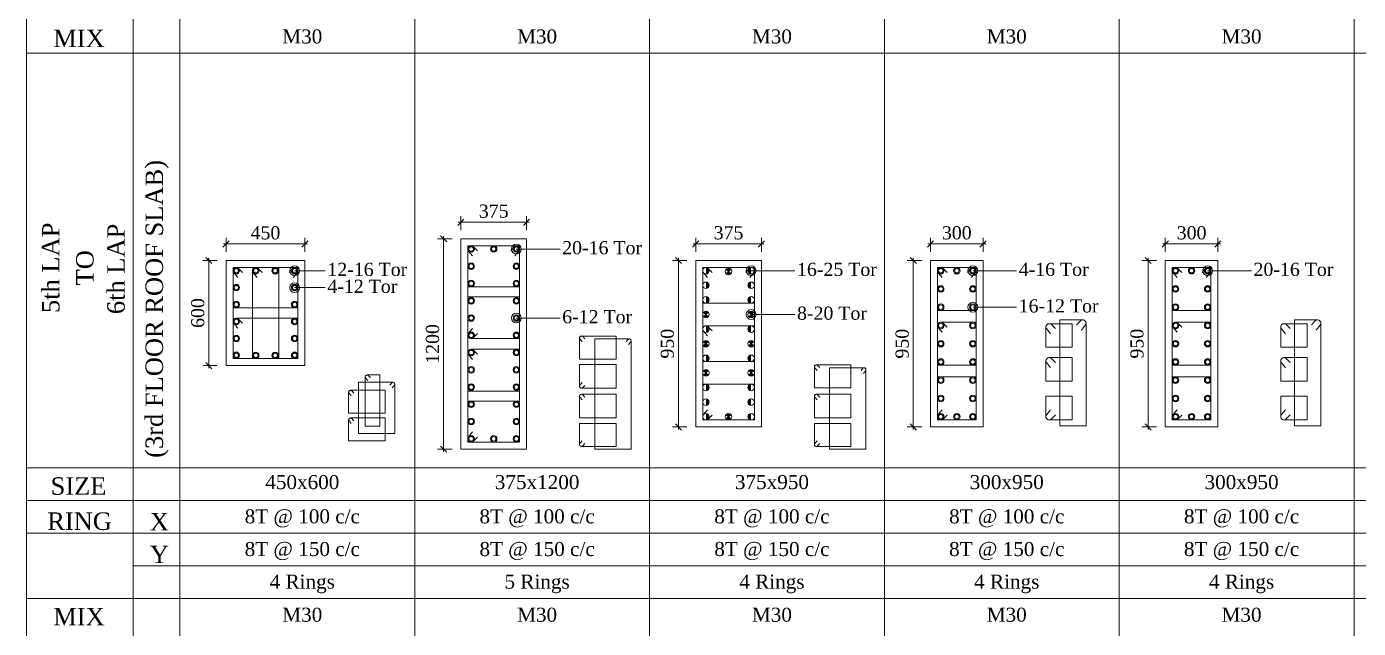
# Model space of a CAD drawing. Header units: metres. Extents: x 95882 to 260884, y 3603 to 81317.
# Drawn here: x 177085 to 184688, y 25923 to 29357 of the extents above; entities that cross this region are included whole.
import ezdxf
from ezdxf.enums import TextEntityAlignment as Align

# ---------------------------------------------------------------- set-up
doc = ezdxf.new("R2010")
doc.units = ezdxf.units.M
doc.header["$LTSCALE"] = 0.05
doc.header["$MEASUREMENT"] = 0
doc.header["$PDMODE"] = 34
doc.header["$PDSIZE"] = -2.5
doc.layers.get('0').update_dxf_attribs({"linetype": 'CONTINUOUS', "lineweight": 0})
doc.layers.get('DEFPOINTS').update_dxf_attribs({"linetype": 'CONTINUOUS'})
for name, color, linetype, lineweight in [('S-DIM-R', 7, 'CONTINUOUS', 9), ('S-SECTION', 5, 'CONTINUOUS', 5), ('S-SECTION MARK', 124, 'CONTINUOUS', 0), ('S-SHEET', 251, 'CONTINUOUS', 0), ('S-STEEL COL_DIA', 1, 'CONTINUOUS', 9), ('S-STEEL RING', 1, 'CONTINUOUS', 9), ('S-TEXT', 7, 'CONTINUOUS', 0), ('S-TEXT COL SIZE', 7, 'CONTINUOUS', 15), ('S-TEXT MIX', 1, 'CONTINUOUS', 15), ('S-TEXT RINGS', 7, 'CONTINUOUS', 15)]:
    doc.layers.add(name, color=color, linetype=linetype, lineweight=lineweight)
doc.styles.add('AAPL-ADRESS tahoma', font='tahoma.ttf')
doc.styles.add('S-ROMANS', font='times.ttf')
doc.styles.get("Standard").update_dxf_attribs({"font": 'times.ttf'})
doc.styles.add('TEXT', font='times.ttf')
doc.dimstyles.new('75mm', dxfattribs={"dimscale": 140, "dimtxt": 1, "dimasz": 0.35, "dimexe": 0.5, "dimexo": 1, "dimgap": 0.01, "dimtad": 0, "dimdec": 0, "dimzin": 12, "dimdsep": 46, "dimtxsty": 'AAPL-ADRESS tahoma', "dimblk": 'OBLIQUE', "dimcen": 0.35, "dimdle": 0.01, "dimse1": 1, "dimse2": 1, "dimclrd": 256, "dimclre": 256, "dimclrt": 256, "dimadec": 0, "dimazin": 3, "dimtfac": 1, "dimtdec": 0, "dimtmove": 1, "dimatfit": 3, "dimldrblk": 'DOTSMALL', "dimfxl": 1, "dimtolj": 1, "dimtzin": 0, "dimarcsym": 1})
doc.dimstyles.new('S_DIM', dxfattribs={"dimtxt": 75, "dimasz": 35, "dimexe": 35, "dimexo": 50, "dimgap": 25, "dimtad": 1, "dimdec": 0, "dimzin": 0, "dimdsep": 46, "dimtxsty": 'Standard', "dimblk": 'OBLIQUE', "dimcen": 0.09, "dimdle": 15, "dimclrd": 256, "dimclre": 256, "dimclrt": 256, "dimadec": 0, "dimazin": 0, "dimtfac": 1, "dimtdec": 0, "dimtofl": 0, "dimtmove": 0, "dimatfit": 3, "dimfxl": 1, "dimtolj": 1, "dimtzin": 0, "dimlwd": -1, "dimlwe": -1, "dimarcsym": 0})

# ---------------------------------------------------------------- blocks, each defined once
blk = doc.blocks.new('_Oblique')
at = {"color": 0, "linetype": 'ByBlock', "lineweight": -2}
blk.add_line((-0.5, -0.5), (0.5, 0.5), dxfattribs=at)
blk = doc.blocks.new('*D560')
at = {"layer": 'DEFPOINTS', "color": 0, "transparency": 16777216}
for p in [(178223, 28116.7), (178223, 28022.5, 0), (178673, 28022.5, 0)]:
    blk.add_point(p, dxfattribs=at)
at = {"layer": 'S-DIM-R', "transparency": 16777216}
for p, q in [((178223, 28072.5), (178223, 28151.7)), ((178673, 28072.5), (178673, 28151.7)), ((178688, 28116.7), (178208, 28116.7))]:
    blk.add_line(p, q, dxfattribs=at)
at = {"layer": 'S-DIM-R', "transparency": 16777216, "xscale": 35, "yscale": 35, "zscale": 35, "rotation": 180}
blk.add_blockref('_Oblique', (178223, 28116.7), dxfattribs=at)
at = {"layer": 'S-DIM-R', "transparency": 16777216, "xscale": 35, "yscale": 35, "zscale": 35}
blk.add_blockref('_Oblique', (178673, 28116.7), dxfattribs=at)
at = {"layer": 'S-DIM-R', "transparency": 16777216, "insert": (178448, 28179.8), "char_height": 75, "attachment_point": 5}
blk.add_mtext('\\A1;450', dxfattribs=at)
blk = doc.blocks.new('*U5')
at = {"layer": 'S-STEEL COL_DIA'}
h = blk.add_hatch(color=256, dxfattribs=at)
h.dxf.hatch_style = 1
h.paths.add_polyline_path([(-18.5, 0, 1), (18.5, 0, 1)])
h.paths.add_polyline_path([(13, 0, -1), (-13, 0, -1)], flags=16)
at = {"layer": 'S-STEEL COL_DIA', "lineweight": 5}
for radius in [18.5, 13]:
    blk.add_circle((0, 0), radius, dxfattribs=at)
blk = doc.blocks.new('*U7')
at = {"layer": 'S-STEEL COL_DIA', "lineweight": 5}
for radius in [18.5, 13, 13]:
    blk.add_circle((0, 0), radius, dxfattribs=at)
blk = doc.blocks.new('*D561')
at = {"layer": 'DEFPOINTS', "color": 0, "transparency": 16777216}
for p in [(178223, 28022.5, -0.1), (178124.8, 27422.5), (178223, 27422.5, -0.1)]:
    blk.add_point(p, dxfattribs=at)
at = {"layer": 'S-DIM-R', "transparency": 16777216}
for p, q in [((178173, 28022.5), (178089.8, 28022.5)), ((178124.8, 28037.5), (178124.8, 27407.5)), ((178173, 27422.5), (178089.8, 27422.5))]:
    blk.add_line(p, q, dxfattribs=at)
at = {"layer": 'S-DIM-R', "transparency": 16777216, "xscale": 35, "yscale": 35, "zscale": 35}
for p, rotation in [((178124.8, 28022.5), 90), ((178124.8, 27422.5), 270)]:
    blk.add_blockref('_Oblique', p, dxfattribs=dict(at, rotation=rotation))
at = {"layer": 'S-DIM-R', "transparency": 16777216, "insert": (178061.7, 27722.5), "char_height": 75, "attachment_point": 5, "rotation": 90}
blk.add_mtext('\\A1;600', dxfattribs=at)
blk = doc.blocks.new('*D558')
at = {"layer": 'DEFPOINTS', "color": 0, "transparency": 16777216}
for p in [(180904.2, 28022.5, -0.1), (180806, 27072.5), (180904.2, 27072.5, -0.1)]:
    blk.add_point(p, dxfattribs=at)
at = {"layer": 'S-DIM-R', "transparency": 16777216}
for p, q in [((180854.2, 28022.5), (180771, 28022.5)), ((180806, 28037.5), (180806, 27057.5)), ((180854.2, 27072.5), (180771, 27072.5))]:
    blk.add_line(p, q, dxfattribs=at)
at = {"layer": 'S-DIM-R', "transparency": 16777216, "xscale": 35, "yscale": 35, "zscale": 35}
for p, rotation in [((180806, 28022.5), 90), ((180806, 27072.5), 270)]:
    blk.add_blockref('_Oblique', p, dxfattribs=dict(at, rotation=rotation))
at = {"layer": 'S-DIM-R', "transparency": 16777216, "insert": (180742.7, 27547.5), "char_height": 75, "attachment_point": 5, "rotation": 90}
blk.add_mtext('\\A1;950', dxfattribs=at)
blk = doc.blocks.new('*D559')
at = {"layer": 'DEFPOINTS', "color": 0, "transparency": 16777216}
for p in [(180904.2, 28116.7), (180904.2, 28022.5, 0), (181279.2, 28022.5, 0)]:
    blk.add_point(p, dxfattribs=at)
at = {"layer": 'S-DIM-R', "transparency": 16777216}
for p, q in [((180904.2, 28072.5), (180904.2, 28151.7)), ((181279.2, 28072.5), (181279.2, 28151.7)), ((181294.2, 28116.7), (180889.2, 28116.7))]:
    blk.add_line(p, q, dxfattribs=at)
at = {"layer": 'S-DIM-R', "transparency": 16777216, "xscale": 35, "yscale": 35, "zscale": 35, "rotation": 180}
blk.add_blockref('_Oblique', (180904.2, 28116.7), dxfattribs=at)
at = {"layer": 'S-DIM-R', "transparency": 16777216, "xscale": 35, "yscale": 35, "zscale": 35}
blk.add_blockref('_Oblique', (181279.2, 28116.7), dxfattribs=at)
at = {"layer": 'S-DIM-R', "transparency": 16777216, "insert": (181091.7, 28179.9), "char_height": 75, "attachment_point": 5}
blk.add_mtext('\\A1;375', dxfattribs=at)
blk = doc.blocks.new('*U6')
at = {"layer": 'S-STEEL COL_DIA'}
h = blk.add_hatch(color=256, dxfattribs=at)
h.dxf.hatch_style = 1
h.paths.add_polyline_path([(0, 18.5, 0.414214), (-18.5, 0, 0.414214), (0, -18.5)])
at = {"layer": 'S-STEEL COL_DIA', "lineweight": 5}
blk.add_circle((0, 0), 18.5, dxfattribs=at)
blk = doc.blocks.new('*U4')
at = {"layer": 'S-STEEL COL_DIA'}
h = blk.add_hatch(color=256, dxfattribs=at)
h.dxf.hatch_style = 1
h.paths.add_polyline_path([(0, 0), (0, -18.5, 0.198912), (13, -13)])
h.paths.add_polyline_path([(0, 0), (-13, -13, 0.198912), (0, -18.5)])
h.paths.add_polyline_path([(0, 18.5, 0.198912), (-13, 13), (0, 0)])
h.paths.add_polyline_path([(13, 13, 0.198912), (0, 18.5), (0, 0)])
at = {"layer": 'S-STEEL COL_DIA', "lineweight": 5}
for p, q in [((-13, 13), (13, -13)), ((13, 13), (-13, -13))]:
    blk.add_line(p, q, dxfattribs=at)
blk.add_circle((0, 0), 18.5, dxfattribs=at)
blk = doc.blocks.new('*D566')
at = {"layer": 'DEFPOINTS', "color": 0, "transparency": 16777216}
for p in [(182244.8, 28116.7), (182244.8, 28022.5, 0), (182544.8, 28022.5, 0)]:
    blk.add_point(p, dxfattribs=at)
at = {"layer": 'S-DIM-R', "transparency": 16777216}
for p, q in [((182244.8, 28072.5), (182244.8, 28151.7)), ((182544.8, 28072.5), (182544.8, 28151.7)), ((182559.8, 28116.7), (182229.8, 28116.7))]:
    blk.add_line(p, q, dxfattribs=at)
at = {"layer": 'S-DIM-R', "transparency": 16777216, "xscale": 35, "yscale": 35, "zscale": 35, "rotation": 180}
blk.add_blockref('_Oblique', (182244.8, 28116.7), dxfattribs=at)
at = {"layer": 'S-DIM-R', "transparency": 16777216, "xscale": 35, "yscale": 35, "zscale": 35}
blk.add_blockref('_Oblique', (182544.8, 28116.7), dxfattribs=at)
at = {"layer": 'S-DIM-R', "transparency": 16777216, "insert": (182394.8, 28179.8), "char_height": 75, "attachment_point": 5}
blk.add_mtext('\\A1;300', dxfattribs=at)
blk = doc.blocks.new('*D567')
at = {"layer": 'DEFPOINTS', "color": 0, "transparency": 16777216}
for p in [(182244.8, 28022.5, -0.1), (182146.6, 27072.5), (182244.8, 27072.5, -0.1)]:
    blk.add_point(p, dxfattribs=at)
at = {"layer": 'S-DIM-R', "transparency": 16777216}
for p, q in [((182194.8, 28022.5), (182111.6, 28022.5)), ((182146.6, 28037.5), (182146.6, 27057.5)), ((182194.8, 27072.5), (182111.6, 27072.5))]:
    blk.add_line(p, q, dxfattribs=at)
at = {"layer": 'S-DIM-R', "transparency": 16777216, "xscale": 35, "yscale": 35, "zscale": 35}
for p, rotation in [((182146.6, 28022.5), 90), ((182146.6, 27072.5), 270)]:
    blk.add_blockref('_Oblique', p, dxfattribs=dict(at, rotation=rotation))
at = {"layer": 'S-DIM-R', "transparency": 16777216, "insert": (182083.3, 27547.5), "char_height": 75, "attachment_point": 5, "rotation": 90}
blk.add_mtext('\\A1;950', dxfattribs=at)
blk = doc.blocks.new('*D568')
at = {"layer": 'DEFPOINTS', "color": 0, "transparency": 16777216}
for p in [(183585.4, 28022.5, -0.1), (183487.2, 27072.5), (183585.4, 27072.5, -0.1)]:
    blk.add_point(p, dxfattribs=at)
at = {"layer": 'S-DIM-R', "transparency": 16777216}
for p, q in [((183535.4, 28022.5), (183452.2, 28022.5)), ((183487.2, 28037.5), (183487.2, 27057.5)), ((183535.4, 27072.5), (183452.2, 27072.5))]:
    blk.add_line(p, q, dxfattribs=at)
at = {"layer": 'S-DIM-R', "transparency": 16777216, "xscale": 35, "yscale": 35, "zscale": 35}
for p, rotation in [((183487.2, 28022.5), 90), ((183487.2, 27072.5), 270)]:
    blk.add_blockref('_Oblique', p, dxfattribs=dict(at, rotation=rotation))
at = {"layer": 'S-DIM-R', "transparency": 16777216, "insert": (183423.9, 27547.5), "char_height": 75, "attachment_point": 5, "rotation": 90}
blk.add_mtext('\\A1;950', dxfattribs=at)
blk = doc.blocks.new('*D569')
at = {"layer": 'DEFPOINTS', "color": 0, "transparency": 16777216}
for p in [(183585.4, 28116.7), (183585.4, 28022.5, 0), (183885.4, 28022.5, 0)]:
    blk.add_point(p, dxfattribs=at)
at = {"layer": 'S-DIM-R', "transparency": 16777216}
for p, q in [((183585.4, 28072.5), (183585.4, 28151.7)), ((183885.4, 28072.5), (183885.4, 28151.7)), ((183900.4, 28116.7), (183570.4, 28116.7))]:
    blk.add_line(p, q, dxfattribs=at)
at = {"layer": 'S-DIM-R', "transparency": 16777216, "xscale": 35, "yscale": 35, "zscale": 35, "rotation": 180}
blk.add_blockref('_Oblique', (183585.4, 28116.7), dxfattribs=at)
at = {"layer": 'S-DIM-R', "transparency": 16777216, "xscale": 35, "yscale": 35, "zscale": 35}
blk.add_blockref('_Oblique', (183885.4, 28116.7), dxfattribs=at)
at = {"layer": 'S-DIM-R', "transparency": 16777216, "insert": (183735.4, 28179.8), "char_height": 75, "attachment_point": 5}
blk.add_mtext('\\A1;300', dxfattribs=at)
blk = doc.blocks.new('*D552')
at = {"layer": 'DEFPOINTS', "color": 0, "transparency": 16777216}
for p in [(179563.6, 28146.2, -0.1), (179465.4, 26946.2), (179563.6, 26946.2, -0.1)]:
    blk.add_point(p, dxfattribs=at)
at = {"layer": 'S-DIM-R', "transparency": 16777216}
for p, q in [((179513.6, 28146.2), (179430.4, 28146.2)), ((179465.4, 28161.2), (179465.4, 26931.2)), ((179513.6, 26946.2), (179430.4, 26946.2))]:
    blk.add_line(p, q, dxfattribs=at)
at = {"layer": 'S-DIM-R', "transparency": 16777216, "xscale": 35, "yscale": 35, "zscale": 35}
for p, rotation in [((179465.4, 28146.2), 90), ((179465.4, 26946.2), 270)]:
    blk.add_blockref('_Oblique', p, dxfattribs=dict(at, rotation=rotation))
at = {"layer": 'S-DIM-R', "transparency": 16777216, "insert": (179402.2, 27546.2), "char_height": 75, "attachment_point": 5, "rotation": 90}
blk.add_mtext('\\A1;1200', dxfattribs=at)
blk = doc.blocks.new('*D553')
at = {"layer": 'DEFPOINTS', "color": 0, "transparency": 16777216}
for p in [(179563.6, 28240.4), (179563.6, 28146.2, 0), (179938.6, 28146.2, 0)]:
    blk.add_point(p, dxfattribs=at)
at = {"layer": 'S-DIM-R', "transparency": 16777216}
for p, q in [((179953.6, 28240.4), (179548.6, 28240.4)), ((179563.6, 28196.2), (179563.6, 28275.4)), ((179938.6, 28196.2), (179938.6, 28275.4))]:
    blk.add_line(p, q, dxfattribs=at)
at = {"layer": 'S-DIM-R', "transparency": 16777216, "xscale": 35, "yscale": 35, "zscale": 35, "rotation": 180}
blk.add_blockref('_Oblique', (179563.6, 28240.4), dxfattribs=at)
at = {"layer": 'S-DIM-R', "transparency": 16777216, "xscale": 35, "yscale": 35, "zscale": 35}
blk.add_blockref('_Oblique', (179938.6, 28240.4), dxfattribs=at)
at = {"layer": 'S-DIM-R', "transparency": 16777216, "insert": (179751.1, 28303.6), "char_height": 75, "attachment_point": 5}
blk.add_mtext('\\A1;375', dxfattribs=at)

msp = doc.modelspace()

# ---------------------------------------------------------------- linework, layer by layer
at = {"layer": 'S-SECTION'}
for points, elevation in [([(179563.6, 26946.2), (179938.6, 26946.2), (179938.6, 28146.2), (179563.6, 28146.2)], -0.2), ([(178223, 27422.5), (178673, 27422.5), (178673, 28022.5), (178223, 28022.5)], -0.1), ([(180904.2, 27072.5), (181279.2, 27072.5), (181279.2, 28022.5), (180904.2, 28022.5)], 0), ([(182244.8, 27072.5), (182544.8, 27072.5), (182544.8, 28022.5), (182244.8, 28022.5)], -0.1), ([(183585.4, 27072.5), (183885.4, 27072.5), (183885.4, 28022.5), (183585.4, 28022.5)], -0.1)]:
    msp.add_lwpolyline(points, close=True, dxfattribs=dict(at, elevation=elevation))
at = {"layer": 'S-SHEET', "color": 0}
for p, q in [((177084.5, 8286.5, 0), (177084.5, 49003.5, 0)), ((177084.5, 8286.5, -0.1), (177084.5, 49003.5, -0.1)), ((177084.5, 8286.5, -0.1), (177084.5, 49003.5, -0.1))]:
    msp.add_line(p, q, dxfattribs=at)
at = {"layer": 'S-SHEET', "ltscale": 25}
for p, q in [((177691.8, 49003.5, 0), (177691.8, 16194.5)), ((177959.6, 49003.5, 0), (177959.6, 9408.8, 0)), ((177959.6, 49003.5, 0), (177959.6, 8286.5, 0)), ((177691.8, 29206.1, 0), (177691.8, 26093.2, 0))]:
    msp.add_line(p, q, dxfattribs=at)
at = {"layer": 'S-SHEET'}
for p, q in [((179300.2, 49003.5, 0), (179300.2, 9408.8, 0)), ((180640.8, 49003.5, 0.1), (180640.8, 9408.8, 0)), ((180640.8, 49003.5, 0.1), (180640.8, 9408.8, 0)), ((181981.4, 49003.5, 0), (181981.4, 9408.8, 0)), ((181981.4, 49003.5, 0), (181981.4, 9408.8, 0)), ((183322, 49003.5, 0), (183322, 8286.5, 0)), ((184662.6, 49003.5, 0), (184662.6, 9408.8, -0.1)), ((184662.6, 49003.5, 0), (184662.6, 9408.8, -0.1)), ((177084.5, 29206.1, 0), (198068.5, 29206.1, -0.1)), ((177084.5, 26839.6, 0), (198068.5, 26839.6, -0.1)), ((177084.5, 26653.5, 0), (198068.5, 26653.5, -0.1)), ((177084.5, 26653.5, 0), (198068.5, 26653.5, -0.1)), ((177084.5, 26466.4, 0), (198068.5, 26466.4, -0.1)), ((177691.8, 26279.8, 0), (198068.5, 26279.8, -0.1)), ((177084.5, 26093.2, 0), (198068.5, 26093.2, -0.1))]:
    msp.add_line(p, q, dxfattribs=at)
at = {"layer": 'S-STEEL RING'}
for points, elevation in [([(179872, 28048.7), (179894.5, 28076.1, 0.633211), (179880.2, 28106.2), (179603.6, 28106.2), (179603.6, 26986.2), (179898.6, 26986.2), (179898.6, 28087.8, 0.666768), (179867.2, 28100.9), (179849.4, 28078.2)], -0.2), ([(178606.4, 27925), (178628.9, 27952.3, 0.633211), (178614.6, 27982.5), (178263, 27982.5), (178263, 27462.5), (178633, 27462.5), (178633, 27964, 0.666768), (178601.6, 27977.1), (178583.8, 27954.5)], -0.1), ([(181212.6, 27925), (181235.1, 27952.3, 0.633211), (181220.8, 27982.5), (180944.2, 27982.5), (180944.2, 27112.5), (181239.2, 27112.5), (181239.2, 27964, 0.666768), (181207.8, 27977.1), (181190, 27954.5)], 0), ([(182478.2, 27925), (182500.6, 27952.3, 0.633211), (182486.4, 27982.5), (182284.8, 27982.5), (182284.8, 27112.5), (182504.8, 27112.5), (182504.8, 27964, 0.666768), (182473.4, 27977.1), (182455.6, 27954.5)], -0.1), ([(183818.8, 27925), (183841.2, 27952.3, 0.633211), (183827, 27982.5), (183625.4, 27982.5), (183625.4, 27112.5), (183845.4, 27112.5), (183845.4, 27964, 0.666768), (183814, 27977.1), (183796.2, 27954.5)], -0.1), ([(183106, 27625.6), (183128.5, 27653, 0.633211), (183114.2, 27683.1), (182982.6, 27683.1), (182982.6, 27078.4), (183132.6, 27078.4), (183132.6, 27664.7, 0.666768), (183101.2, 27677.8), (183078.4, 27655.1)], 0), ([(183106, 27625.6), (183128.5, 27653, 0.633211), (183114.2, 27683.1), (182982.6, 27683.1), (182982.6, 27078.4), (183132.6, 27078.4), (183132.6, 27664.7, 0.666768), (183101.2, 27677.8), (183078.4, 27655.1)], 0.1), ([(184446.6, 27625.6), (184469.1, 27653, 0.633211), (184454.8, 27683.1), (184323.2, 27683.1), (184323.2, 27078.4), (184473.2, 27078.4), (184473.2, 27664.7, 0.666768), (184441.8, 27677.8), (184419, 27655.1)], 0), ([(184446.6, 27625.6), (184469.1, 27653, 0.633211), (184454.8, 27683.1), (184323.2, 27683.1), (184323.2, 27078.4), (184473.2, 27078.4), (184473.2, 27664.7, 0.666768), (184441.8, 27677.8), (184419, 27655.1)], 0.1), ([(180520.9, 27542.6), (180533.5, 27558, 0.633211), (180525.5, 27575), (180327.8, 27575), (180327.8, 26945), (180535.9, 26945), (180535.9, 27564.6, 0.666768), (180518.2, 27572), (180508.2, 27559.3)], -0.1), ([(181861.5, 27377.9), (181874.1, 27393.3, 0.633211), (181866.1, 27410.2), (181668.4, 27410.2), (181668.4, 26945), (181876.5, 26945), (181876.5, 27399.9, 0.666768), (181858.8, 27407.2), (181848.8, 27394.5)], -0.1), ([(179171.5, 27295.1), (179184.1, 27310.5, 0.633211), (179176.1, 27327.5), (178978.3, 27327.5), (178978.3, 27035), (179186.5, 27035), (179186.5, 27317.1, 0.666768), (179168.8, 27324.5), (179158.7, 27311.7)], -0.1)]:
    msp.add_lwpolyline(points, format="xyb", dxfattribs=dict(at, elevation=elevation))
at = {"layer": 'S-STEEL RING', "color": 3}
for points, elevation in [([(179630.3, 28048.7), (179607.8, 28076.1, -0.633211), (179622.1, 28106.2), (179898.6, 28106.2), (179898.6, 27872.2), (179603.6, 27872.2), (179603.6, 28087.8, -0.666768), (179635.1, 28100.9), (179657.9, 28078.2)], -0.2), ([(178289.7, 27925), (178267.2, 27952.3, -0.633211), (178281.5, 27982.5), (178633, 27982.5), (178633, 27752.2), (178263, 27752.2), (178263, 27964, -0.666768), (178294.5, 27977.1), (178317.3, 27954.5)], -0.1), ([(180970.9, 27925), (180948.4, 27952.3, -0.633211), (180962.7, 27982.5), (181239.2, 27982.5), (181239.2, 27778.7), (180944.2, 27778.7), (180944.2, 27964, -0.666768), (180975.7, 27977.1), (180998.5, 27954.5)], 0), ([(182311.5, 27925), (182289, 27952.3, -0.633211), (182303.3, 27982.5), (182504.8, 27982.5), (182504.8, 27737.1), (182284.8, 27737.1), (182284.8, 27964, -0.666768), (182316.3, 27977.1), (182339.1, 27954.5)], -0.1), ([(183652.1, 27925), (183629.6, 27952.3, -0.633211), (183643.9, 27982.5), (183845.4, 27982.5), (183845.4, 27737.1), (183625.4, 27737.1), (183625.4, 27964, -0.666768), (183656.9, 27977.1), (183679.7, 27954.5)], -0.1), ([(179630.3, 27634.5), (179607.8, 27607.2, 0.633211), (179622.1, 27577), (179898.6, 27577), (179898.6, 27815.6), (179603.6, 27815.6), (179603.6, 27595.4, 0.666768), (179635.1, 27582.4), (179657.9, 27605)], -0.2), ([(178289.7, 27635.3), (178267.2, 27662.6, -0.633211), (178281.5, 27692.8), (178633, 27692.8), (178633, 27462.5), (178263, 27462.5), (178263, 27674.3, -0.666768), (178294.5, 27687.4), (178317.3, 27664.8)], -0.1), ([(180970.9, 27591.7), (180948.4, 27619.1, -0.633211), (180962.7, 27649.3), (181239.2, 27649.3), (181239.2, 27445.5), (180944.2, 27445.5), (180944.2, 27630.8, -0.666768), (180975.7, 27643.9), (180998.5, 27621.3)], 0), ([(182311.5, 27612.6), (182289, 27639.9, -0.633211), (182303.3, 27670.1), (182504.8, 27670.1), (182504.8, 27424.7), (182284.8, 27424.7), (182284.8, 27651.6, -0.666768), (182316.3, 27664.7), (182339.1, 27642.1)], -0.1), ([(182930.6, 27604.3), (182908.1, 27631.6, -0.633211), (182922.4, 27661.8), (183053.9, 27661.8), (183053.9, 27527.3), (182903.9, 27527.3), (182903.9, 27643.3, -0.666768), (182935.4, 27656.4), (182958.2, 27633.8)], 0), ([(183652.1, 27612.6), (183629.6, 27639.9, -0.633211), (183643.9, 27670.1), (183845.4, 27670.1), (183845.4, 27424.7), (183625.4, 27424.7), (183625.4, 27651.6, -0.666768), (183656.9, 27664.7), (183679.7, 27642.1)], -0.1), ([(184271.2, 27604.3), (184248.7, 27631.6, -0.633211), (184263, 27661.8), (184394.5, 27661.8), (184394.5, 27527.3), (184244.5, 27527.3), (184244.5, 27643.3, -0.666768), (184276, 27656.4), (184298.8, 27633.8)], 0), ([(180256.3, 27559), (180243.7, 27574.4, -0.633211), (180251.7, 27591.4), (180449.5, 27591.4), (180449.5, 27459.7), (180241.3, 27459.7), (180241.3, 27581, -0.666768), (180259, 27588.4), (180271.9, 27575.6)], -0.1), ([(179630.3, 27457.9), (179607.8, 27485.3, -0.633211), (179622.1, 27515.4), (179898.6, 27515.4), (179898.6, 27276.9), (179603.6, 27276.9), (179603.6, 27497, -0.666768), (179635.1, 27510.1), (179657.9, 27487.4)], -0.2), ([(182930.6, 27410.5), (182908.1, 27437.9, -0.633211), (182922.4, 27468), (183053.9, 27468), (183053.9, 27333.5), (182903.9, 27333.5), (182903.9, 27449.6, -0.666768), (182935.4, 27462.7), (182958.2, 27440)], 0), ([(184271.2, 27410.5), (184248.7, 27437.9, -0.633211), (184263, 27468), (184394.5, 27468), (184394.5, 27333.5), (184244.5, 27333.5), (184244.5, 27449.6, -0.666768), (184276, 27462.7), (184298.8, 27440)], 0), ([(180256.3, 27326), (180243.7, 27310.7, 0.633211), (180251.7, 27293.7), (180449.5, 27293.7), (180449.5, 27427.9), (180241.3, 27427.9), (180241.3, 27304.1, 0.666768), (180259, 27296.7), (180271.9, 27309.4)], -0.1), ([(181596.9, 27394.3), (181584.3, 27409.7, -0.633211), (181592.3, 27426.6), (181790.1, 27426.6), (181790.1, 27295), (181581.9, 27295), (181581.9, 27416.2, -0.666768), (181599.6, 27423.6), (181612.5, 27410.9)], -0.1), ([(180970.9, 27170), (180948.4, 27142.6, 0.633211), (180962.7, 27112.5), (181239.2, 27112.5), (181239.2, 27316.2), (180944.2, 27316.2), (180944.2, 27130.9, 0.666768), (180975.7, 27117.8), (180998.5, 27140.5)], 0), ([(182311.5, 27170), (182289, 27142.6, 0.633211), (182303.3, 27112.5), (182504.8, 27112.5), (182504.8, 27357.9), (182284.8, 27357.9), (182284.8, 27130.9, 0.666768), (182316.3, 27117.8), (182339.1, 27140.5)], -0.1), ([(183652.1, 27170), (183629.6, 27142.6, 0.633211), (183643.9, 27112.5), (183845.4, 27112.5), (183845.4, 27357.9), (183625.4, 27357.9), (183625.4, 27130.9, 0.666768), (183656.9, 27117.8), (183679.7, 27140.5)], -0.1), ([(178937.6, 27249.1), (178925, 27264.5, -0.633211), (178933, 27281.5), (179130.8, 27281.5), (179130.8, 27152), (178922.7, 27152), (178922.7, 27271.1, -0.666768), (178940.4, 27278.5), (178953.2, 27265.7)], -0.1), ([(179630.3, 27043.7), (179607.8, 27016.4, 0.633211), (179622.1, 26986.2), (179898.6, 26986.2), (179898.6, 27220.3), (179603.6, 27220.3), (179603.6, 27004.7, 0.666768), (179635.1, 26991.6), (179657.9, 27014.2)], -0.2), ([(180256.3, 27226.7), (180243.7, 27242.1, -0.633211), (180251.7, 27259.1), (180449.5, 27259.1), (180449.5, 27124.9), (180241.3, 27124.9), (180241.3, 27248.7, -0.666768), (180259, 27256.1), (180271.9, 27243.3)], -0.1), ([(181596.9, 27226.7), (181584.3, 27242.1, -0.633211), (181592.3, 27259.1), (181790.1, 27259.1), (181790.1, 27124.9), (181581.9, 27124.9), (181581.9, 27248.7, -0.666768), (181599.6, 27256.1), (181612.5, 27243.3)], -0.1), ([(182930.6, 27170.5), (182908.1, 27143.1, 0.633211), (182922.4, 27113), (183053.9, 27113), (183053.9, 27247.5), (182903.9, 27247.5), (182903.9, 27131.4, 0.666768), (182935.4, 27118.3), (182958.2, 27141)], 0), ([(184271.2, 27170.5), (184248.7, 27143.1, 0.633211), (184263, 27113), (184394.5, 27113), (184394.5, 27247.5), (184244.5, 27247.5), (184244.5, 27131.4, 0.666768), (184276, 27118.3), (184298.8, 27141)], 0), ([(178937.6, 27091.4), (178925, 27106.8, -0.633211), (178933, 27123.7), (179130.8, 27123.7), (179130.8, 26994.2), (178922.7, 26994.2), (178922.7, 27113.3, -0.666768), (178940.4, 27120.7), (178953.2, 27108)], -0.1), ([(180256.3, 26993.7), (180243.7, 26978.3, 0.633211), (180251.7, 26961.4), (180449.5, 26961.4), (180449.5, 27093), (180241.3, 27093), (180241.3, 26971.8, 0.666768), (180259, 26964.4), (180271.9, 26977.1)], -0.1), ([(181596.9, 26993.7), (181584.3, 26978.3, 0.633211), (181592.3, 26961.4), (181790.1, 26961.4), (181790.1, 27093), (181581.9, 27093), (181581.9, 26971.8, 0.666768), (181599.6, 26964.4), (181612.5, 26977.1)], -0.1)]:
    msp.add_lwpolyline(points, format="xyb", dxfattribs=dict(at, elevation=elevation))
at = {"layer": 'S-STEEL RING', "color": 4}
msp.add_lwpolyline([(178400.7, 27925), (178378.3, 27952.3, -0.633211), (178392.5, 27982.5), (178523.6, 27982.5), (178523.6, 27462.5), (178374.1, 27462.5), (178374.1, 27964, -0.666768), (178405.5, 27977.1), (178428.4, 27954.5)], format="xyb", dxfattribs=at)
at = {"layer": 'S-STEEL RING', "color": 4, "elevation": 0}
msp.add_lwpolyline([(179032.6, 27337.1), (179020, 27352.5, -0.633211), (179028, 27369.4), (179101.7, 27369.4), (179101.7, 27076.9), (179017.6, 27076.9), (179017.6, 27359.1, -0.666768), (179035.3, 27366.4), (179048.1, 27353.7)], format="xyb", dxfattribs=at)

# ---------------------------------------------------------------- block references
at = {"layer": 'S-STEEL COL_DIA', "xscale": -1}
for name, p in [('*U5', (179622.1, 28087.8, -0.2)), ('*U5', (178281.5, 27964, -0.1)), ('*U6', (180962.7, 27964, 0)), ('*U5', (182303.3, 27964, -0.1)), ('*U5', (183643.9, 27964, -0.1)), ('*U7', (178281.5, 27867.5)), ('*U6', (180962.7, 27880.7)), ('*U7', (182303.3, 27859.9, -0.1)), ('*U5', (183643.9, 27859.9, -0.1)), ('*U5', (178281.5, 27770.9)), ('*U6', (180962.7, 27797.4)), ('*U7', (182303.3, 27755.8, -0.1)), ('*U5', (183643.9, 27755.8, -0.1)), ('*U5', (178281.5, 27674.3)), ('*U4', (180962.7, 27714.1)), ('*U6', (180962.7, 27630.8, 0)), ('*U7', (182303.3, 27651.6, -0.1)), ('*U5', (183643.9, 27651.6, -0.1)), ('*U7', (178281.5, 27577.7)), ('*U4', (180962.7, 27547.5)), ('*U7', (182303.3, 27547.5, -0.1)), ('*U5', (183643.9, 27547.5, -0.1)), ('*U5', (178281.5, 27481.2, -0.1)), ('*U5', (179622.1, 27497, -0.2)), ('*U6', (180962.7, 27464.2)), ('*U7', (182303.3, 27443.4, -0.1)), ('*U5', (183643.9, 27443.4, -0.1)), ('*U7', (179622.1, 27398.5, -0.2)), ('*U4', (180962.7, 27380.9)), ('*U5', (179622.1, 27300.1, -0.2)), ('*U6', (180962.7, 27297.6)), ('*U7', (182303.3, 27339.2, -0.1)), ('*U5', (183643.9, 27339.2, -0.1)), ('*U5', (179622.1, 27201.6, -0.2)), ('*U6', (180962.7, 27214.3)), ('*U7', (182303.3, 27235.1, -0.1)), ('*U5', (183643.9, 27235.1, -0.1)), ('*U5', (179622.1, 27103.1, -0.2))]:
    msp.add_blockref(name, p, dxfattribs=at)
at = {"layer": 'S-STEEL COL_DIA'}
for name, p in [('*U7', (179751.1, 28087.8, -0.2)), ('*U5', (179880.2, 28087.8, -0.2)), ('*U5', (178392.5, 27964)), ('*U5', (178503.6, 27964)), ('*U5', (178614.6, 27964, -0.1)), ('*U6', (181220.8, 27964, 0)), ('*U7', (182394.8, 27964, -0.1)), ('*U5', (182486.4, 27964, -0.1)), ('*U5', (183735.4, 27964, -0.1)), ('*U5', (183827, 27964, -0.1)), ('*U4', (181091.7, 27959.9, 0)), ('*U7', (178614.6, 27867.5)), ('*U6', (181220.8, 27880.7)), ('*U7', (182486.4, 27859.9, -0.1)), ('*U5', (183827, 27859.9, -0.1)), ('*U5', (178614.6, 27770.9)), ('*U6', (181220.8, 27797.4)), ('*U7', (182486.4, 27755.8, -0.1)), ('*U5', (183827, 27755.8, -0.1)), ('*U5', (178614.6, 27674.3)), ('*U4', (181220.8, 27714.1)), ('*U6', (181220.8, 27630.8, 0)), ('*U7', (182486.4, 27651.6, -0.1)), ('*U5', (183827, 27651.6, -0.1)), ('*U7', (178614.6, 27577.7)), ('*U4', (181220.8, 27547.5)), ('*U7', (182486.4, 27547.5, -0.1)), ('*U5', (183827, 27547.5, -0.1)), ('*U5', (178614.6, 27481.2, -0.1)), ('*U5', (179880.2, 27497, -0.2)), ('*U6', (181220.8, 27464.2)), ('*U7', (182486.4, 27443.4, -0.1)), ('*U5', (183827, 27443.4, -0.1)), ('*U7', (179880.2, 27398.5, -0.2)), ('*U4', (181220.8, 27380.9)), ('*U5', (179880.2, 27300.1, -0.2)), ('*U6', (181220.8, 27297.6)), ('*U7', (182486.4, 27339.2, -0.1)), ('*U5', (183827, 27339.2, -0.1)), ('*U5', (179880.2, 27201.6, -0.2)), ('*U6', (181220.8, 27214.3)), ('*U7', (182486.4, 27235.1, -0.1)), ('*U5', (183827, 27235.1, -0.1)), ('*U5', (179880.2, 27103.1, -0.2))]:
    msp.add_blockref(name, p, dxfattribs=at)
at = {"layer": 'S-STEEL COL_DIA', "rotation": 180}
for name, p in [('*U5', (179622.1, 27989.3, -0.2)), ('*U5', (179622.1, 27890.8, -0.2)), ('*U5', (179622.1, 27792.4, -0.2)), ('*U7', (179622.1, 27693.9, -0.2)), ('*U5', (179622.1, 27595.4, -0.2)), ('*U6', (180962.7, 27130.9, 0)), ('*U5', (182303.3, 27130.9, -0.1)), ('*U5', (183643.9, 27130.9, -0.1)), ('*U5', (179622.1, 27004.7, -0.2))]:
    msp.add_blockref(name, p, dxfattribs=at)
at = {"layer": 'S-STEEL COL_DIA', "xscale": -1, "rotation": 180}
for name, p in [('*U5', (179880.2, 27989.3, -0.2)), ('*U5', (179880.2, 27890.8, -0.2)), ('*U5', (179880.2, 27792.4, -0.2)), ('*U7', (179880.2, 27693.9, -0.2)), ('*U5', (179880.2, 27595.4, -0.2)), ('*U5', (178392.5, 27480.9)), ('*U5', (178503.6, 27480.9)), ('*U4', (181091.7, 27130.9, 0)), ('*U6', (181220.8, 27130.9, 0)), ('*U7', (182394.8, 27130.9, -0.1)), ('*U5', (182486.4, 27130.9, -0.1)), ('*U5', (183735.4, 27130.9, -0.1)), ('*U5', (183827, 27130.9, -0.1)), ('*U7', (179751.1, 27004.7, -0.2)), ('*U5', (179880.2, 27004.7, -0.2))]:
    msp.add_blockref(name, p, dxfattribs=at)

# ---------------------------------------------------------------- texts
at = {"layer": 'S-TEXT', "color": 7}
for s, height, style, p in [('MIX', 100, 'S-ROMANS', (177236.5, 29239.6, 0)), ('20-16 Tor ', 75, 'TEXT', (180142.1, 28057.8, -0.2)), ('12-16 Tor ', 75, 'TEXT', (178801.5, 27934.1, -0.1)), ('16-25 Tor ', 75, 'TEXT', (181482.7, 27934.1, 0)), ('4-16 Tor ', 75, 'TEXT', (182748.3, 27934.1, -0.1)), ('20-16 Tor ', 75, 'TEXT', (184088.9, 27934.1, -0.1)), ('4-12 Tor ', 75, 'TEXT', (178801.5, 27837.5, -0.1)), ('8-20 Tor ', 75, 'TEXT', (181482.7, 27684.2)), ('16-12 Tor ', 75, 'TEXT', (182748.3, 27725.8, -0.2)), ('6-12 Tor ', 75, 'TEXT', (180142.1, 27664, -0.2)), ('SIZE', 100, 'S-ROMANS', (177221.4, 26685.4, 0)), ('RING', 100, 'S-ROMANS', (177202.5, 26484.8, 0)), ('X', 100, 'S-ROMANS', (177787.9, 26481.9, -0.1)), ('Y', 100, 'S-ROMANS', (177787.9, 26295.3, -0.1)), ('MIX', 100, 'S-ROMANS', (177236.5, 25940, 0))]:
    msp.add_text(s, height=height, dxfattribs=dict(at, style=style)).set_placement(p)
at = {"layer": 'S-TEXT', "color": 7, "style": 'S-ROMANS'}
msp.add_text('(3rd FLOOR ROOF SLAB)', height=100, rotation=90, dxfattribs=at).set_placement((177863.2, 26896.3, -0.1))
for s, p in [('5th LAP', (177222, 27980.5, -0.1)), ('6th LAP', (177594.6, 27974.2, -0.1)), ('TO', (177417, 27980.5, -0.1))]:
    msp.add_text(s, height=100, rotation=90, dxfattribs=at).set_placement(p, align=Align.MIDDLE_CENTER)
at = {"layer": 'S-TEXT COL SIZE', "color": 4, "style": 'S-ROMANS'}
msp.add_text('450x600', height=80, dxfattribs=at).set_placement((178658.3, 26757.8, -0.1), align=Align.MIDDLE_CENTER)
at = {"layer": 'S-TEXT COL SIZE', "color": 3, "style": 'S-ROMANS'}
for s, p in [('375x1200', (179998.9, 26757.8, -0.1)), ('375x950', (181339.5, 26757.8, 0))]:
    msp.add_text(s, height=80, dxfattribs=at).set_placement(p, align=Align.MIDDLE_CENTER)
at = {"layer": 'S-TEXT COL SIZE', "color": 6, "style": 'S-ROMANS'}
for p in [(182680.1, 26757.8, -0.1), (184020.7, 26757.8, -0.1)]:
    msp.add_text('300x950', height=80, dxfattribs=at).set_placement(p, align=Align.MIDDLE_CENTER)
at = {"layer": 'S-TEXT MIX', "style": 'S-ROMANS'}
for p in [(178658.3, 29300.7, -0.1), (179998.9, 29300.7, -0.1), (181339.5, 29300.7, 0), (182680.1, 29300.7, -0.1), (184020.7, 29300.7, -0.1), (178658.3, 26001.1, -0.1), (179998.9, 26001.1, -0.1), (181339.5, 26001.1, 0), (182680.1, 26001.1, -0.1), (184020.7, 26001.1, -0.1)]:
    msp.add_text('M30', height=80, dxfattribs=at).set_placement(p, align=Align.MIDDLE_CENTER)
at = {"layer": 'S-TEXT RINGS', "style": 'S-ROMANS'}
for s, p in [('8T @ 100 c/c', (178658.3, 26562.3, -0.1)), ('8T @ 100 c/c', (179998.9, 26562.3, -0.1)), ('8T @ 100 c/c', (181339.5, 26562.3, 0)), ('8T @ 100 c/c', (182680.1, 26562.3, -0.1)), ('8T @ 100 c/c', (184020.7, 26562.3, -0.1)), ('8T @ 150 c/c', (178658.3, 26375.9, -0.1)), ('8T @ 150 c/c', (179998.9, 26375.9, -0.1)), ('8T @ 150 c/c', (181339.5, 26375.9, 0)), ('8T @ 150 c/c', (182680.1, 26375.9, -0.1)), ('8T @ 150 c/c', (184020.7, 26375.9, -0.1)), ('4 Rings', (178658.3, 26189.8, -0.1)), ('5 Rings', (179998.9, 26189.8, -0.1)), ('4 Rings', (181339.5, 26189.8, 0)), ('4 Rings', (182680.1, 26189.8, -0.1)), ('4 Rings', (184020.7, 26189.8, -0.1))]:
    msp.add_text(s, height=80, dxfattribs=at).set_placement(p, align=Align.MIDDLE_CENTER)

# ---------------------------------------------------------------- dimensions: what is measured, and where the dimension line sits
at = {"layer": 'S-DIM-R'}
for base, p1, p2, picture, middle in [((179563.6, 28240.4, -0.2), (179938.6, 28146.2, -0.2), (179563.6, 28146.2, -0.2), '*D553', (179751.1, 28303.6, -0.2)), ((178223, 28116.7, -0.1), (178673, 28022.5, -0.1), (178223, 28022.5, -0.1), '*D560', (178448, 28179.8, -0.1)), ((180904.2, 28116.7, 0), (181279.2, 28022.5, 0), (180904.2, 28022.5, 0), '*D559', (181091.7, 28179.9, 0)), ((182244.8, 28116.7, -0.1), (182544.8, 28022.5, -0.1), (182244.8, 28022.5, -0.1), '*D566', (182394.8, 28179.8, -0.1)), ((183585.4, 28116.7, -0.1), (183885.4, 28022.5, -0.1), (183585.4, 28022.5, -0.1), '*D569', (183735.4, 28179.8, -0.1))]:
    dim = msp.add_linear_dim(base=base, p1=p1, p2=p2, dimstyle='S_DIM', dxfattribs=at)
    dim.commit()
    dim.dimension.update_dxf_attribs({"geometry": picture, "text_midpoint": middle})
for base, p1, p2, picture, middle in [((179465.4, 26946.2, -0.1), (179563.6, 28146.2, -0.2), (179563.6, 26946.2, -0.2), '*D552', (179402.2, 27546.2, -0.1)), ((178124.8, 27422.5, 0), (178223, 28022.5, -0.1), (178223, 27422.5, -0.1), '*D561', (178061.7, 27722.5, 0)), ((180806, 27072.5, 0), (180904.2, 28022.5, 0), (180904.2, 27072.5, 0), '*D558', (180742.7, 27547.5, 0)), ((182146.6, 27072.5, 0), (182244.8, 28022.5, -0.1), (182244.8, 27072.5, -0.1), '*D567', (182083.3, 27547.5, 0)), ((183487.2, 27072.5, 0), (183585.4, 28022.5, -0.1), (183585.4, 27072.5, -0.1), '*D568', (183423.9, 27547.5, 0))]:
    dim = msp.add_linear_dim(base=base, p1=p1, p2=p2, angle=90, dimstyle='S_DIM', dxfattribs=at)
    dim.commit()
    dim.dimension.update_dxf_attribs({"geometry": picture, "text_midpoint": middle})

# ---------------------------------------------------------------- leaders
at = {"layer": 'S-SECTION MARK', "linetype": 'ByBlock'}
for points in [[(179880.2, 28087.8, -0.2), (180129.9, 28087.8, -0.2)], [(178614.6, 27964, -0.1), (178789.3, 27964, -0.1)], [(181220.8, 27964, 0), (181470.5, 27964, 0)], [(182486.4, 27964, -0.1), (182736, 27964, -0.1)], [(183827, 27964, -0.1), (184076.6, 27964, -0.1)], [(178614.6, 27867.5, -0.1), (178789.3, 27867.5, -0.1)], [(182486.4, 27755.8, -0.1), (182736, 27755.8, -0.1)], [(179880.2, 27693.9, -0.2), (180129.9, 27693.9, -0.2)], [(181220.8, 27714.1, 0), (181470.5, 27714.1, 0)]]:
    msp.add_leader(points, dimstyle='75mm', override={"dimasz": 0.4, "dimldrblk": 'Origin', "dimfxlon": 1, "dimlwd": 0}, dxfattribs=at)

doc.saveas('drawing.dxf')
